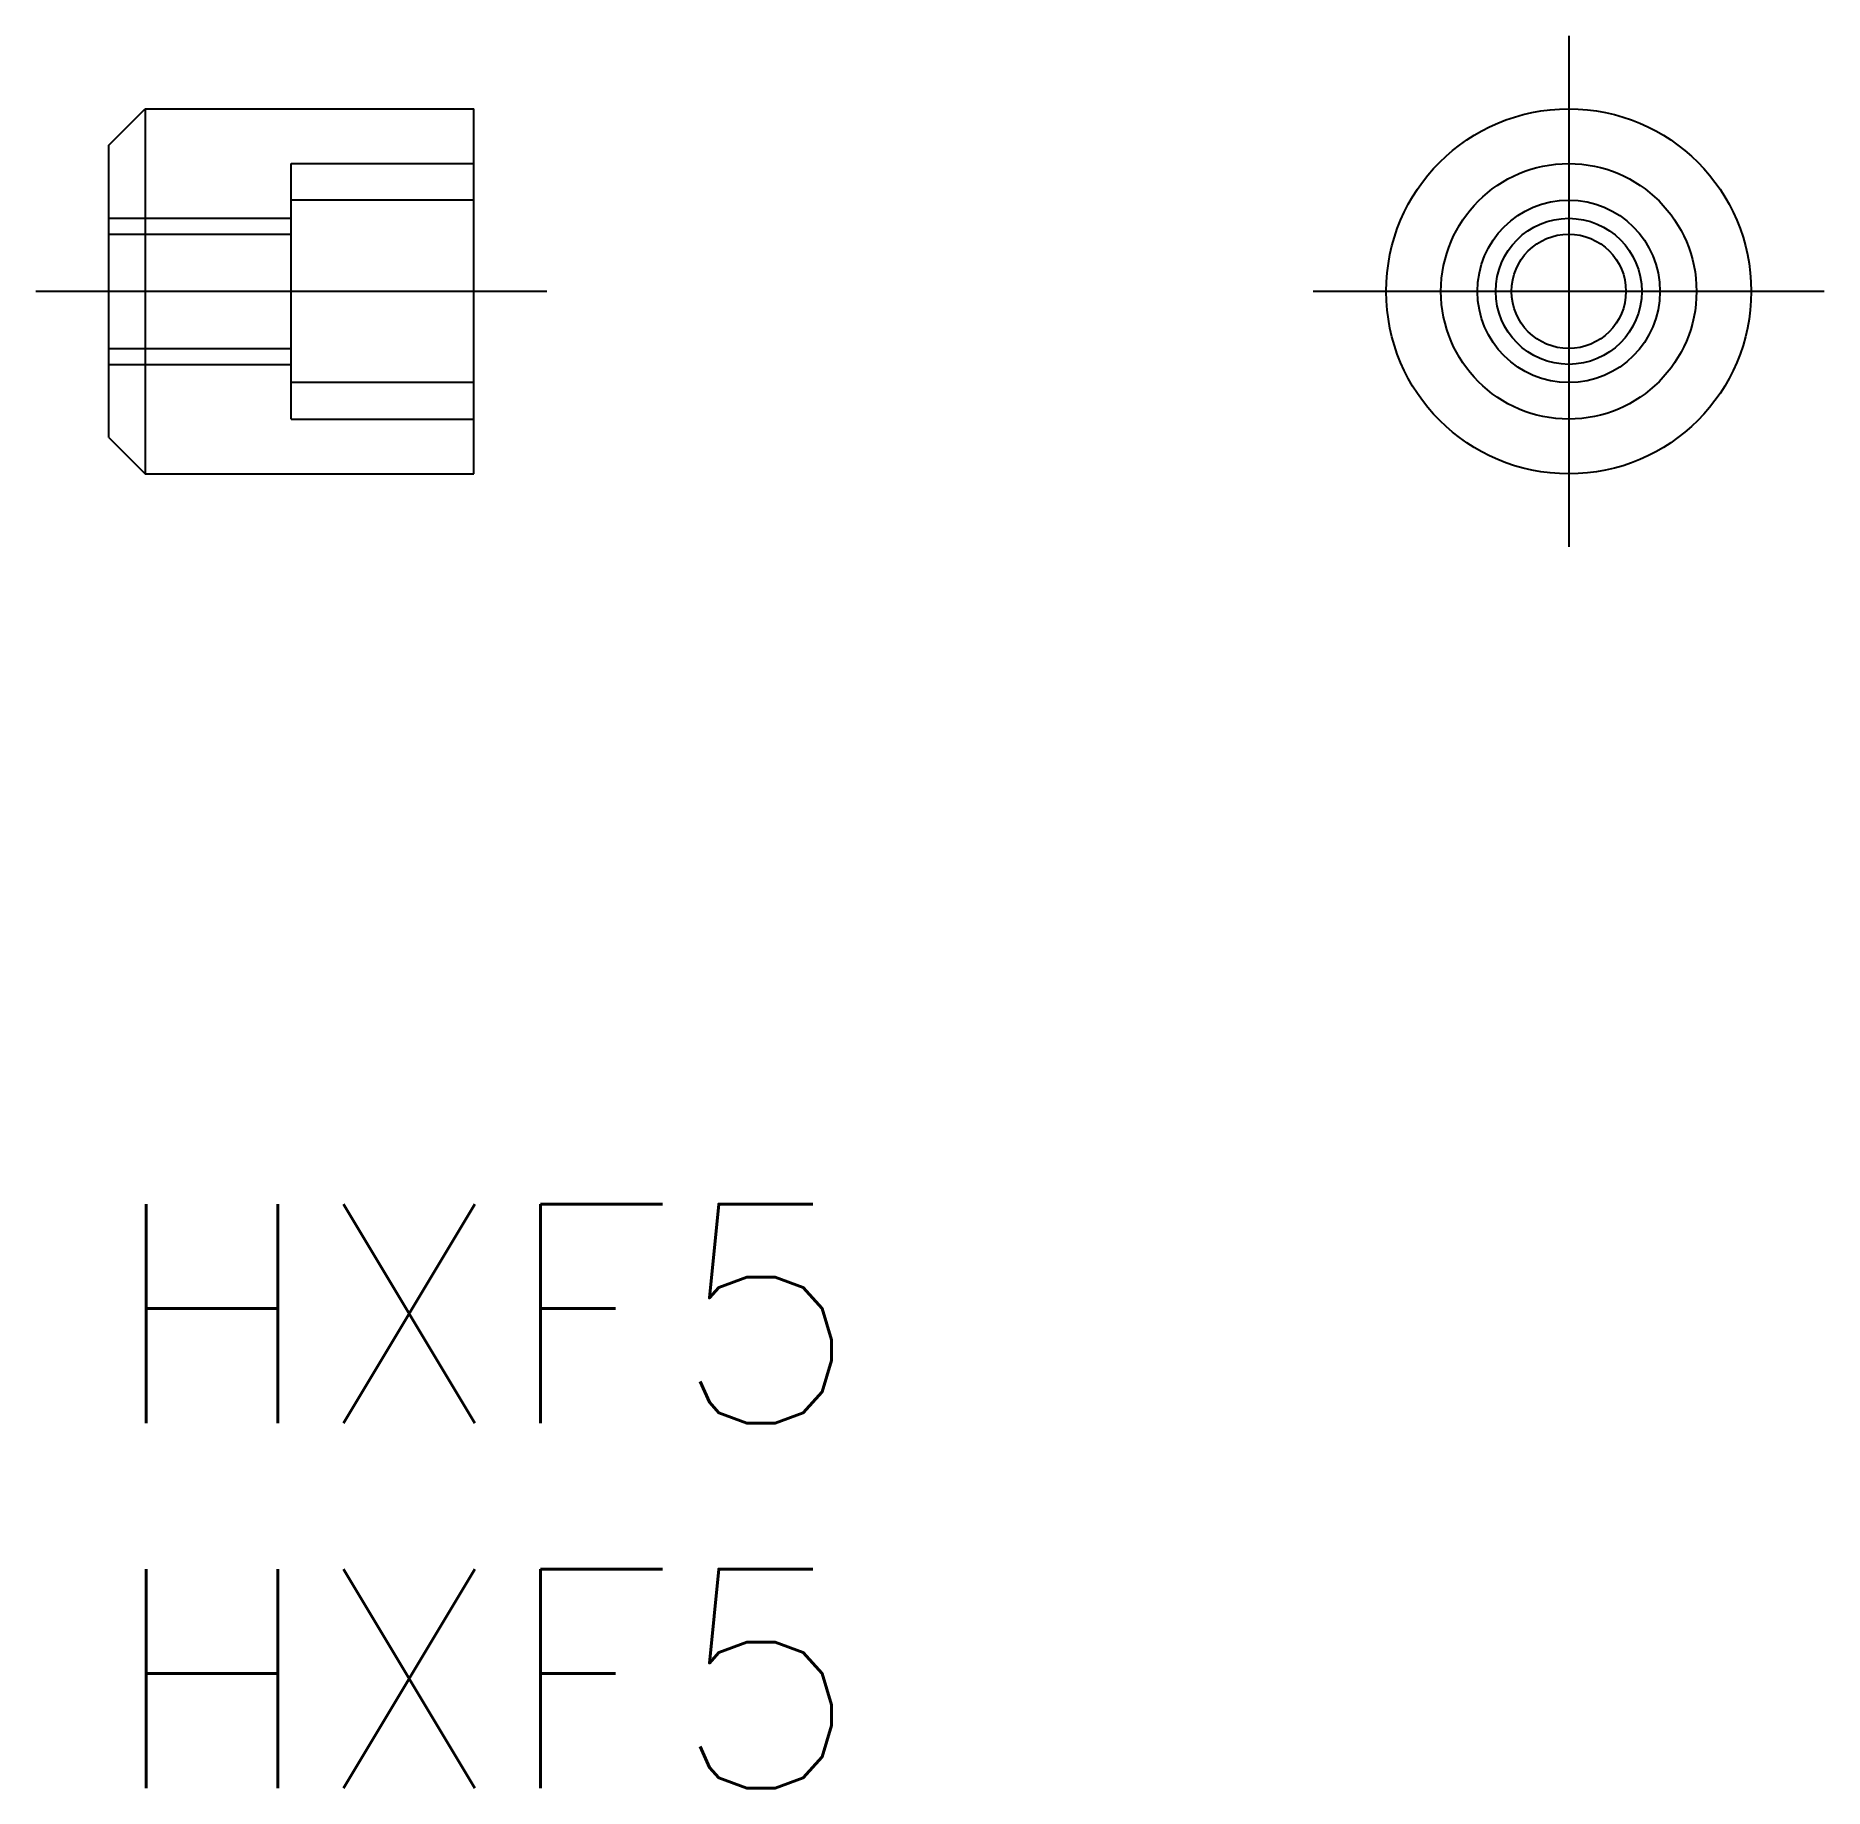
# Model space of a CAD drawing. Extents: x -1 to 23.5, y -8 to 16.
import ezdxf

# ---------------------------------------------------------------- set-up
doc = ezdxf.new("R2010")
doc.units = 0
doc.header["$LTSCALE"] = 0.5
doc.linetypes.add('CENTER', pattern=[50.8, 31.75, -6.35, 6.35, -6.35])
doc.linetypes.add('DASHED', pattern=[19.05, 12.7, -6.35])
for name, color, linetype in [('MSM_CENTER', 1, 'CENTER'), ('MSM_CONTINUOUS', 7, 'CONTINUOUS'), ('MSM_DASHED', 4, 'DASHED'), ('MSM_PART_NUMBER', 7, 'CONTINUOUS')]:
    doc.layers.add(name, color=color, linetype=linetype)
doc.styles.get("Standard").update_dxf_attribs({"font": 'txt.shx', "height": 3, "bigfont": 'bigfont.shx'})

# ---------------------------------------------------------------- blocks, each defined once
blk = doc.blocks.new('*U2')
at = {"layer": 'MSM_PART_NUMBER'}
blk.add_text('HXF5', height=3, dxfattribs=at).set_placement((0, -3))
blk = doc.blocks.new('*U3')
at = {"layer": 'MSM_PART_NUMBER'}
blk.add_text('HXF5', height=3, dxfattribs=at).set_placement((0, -8))

msp = doc.modelspace()

# ---------------------------------------------------------------- linework, layer by layer
at = {"layer": 'MSM_CENTER'}
for p, q in [((20, 16), (20, 9)), ((6, 12.5), (-1, 12.5)), ((23.5, 12.5), (16.5, 12.5))]:
    msp.add_line(p, q, dxfattribs=at)
at = {"layer": 'MSM_CONTINUOUS'}
for p, q in [((0, 14.5), (0.5, 15)), ((0.5, 15), (0.5, 10)), ((0.5, 15), (5, 15)), ((5, 10), (5, 15)), ((0, 10.5), (0, 14.5)), ((0, 10.5), (0.5, 10)), ((0.5, 10), (5, 10))]:
    msp.add_line(p, q, dxfattribs=at)
for radius in [2.5, 1.75, 1.25]:
    msp.add_circle((20, 12.5), radius, dxfattribs=at)
at = {"layer": 'MSM_DASHED'}
for p, q in [((2.5, 10.75), (2.5, 14.25)), ((2.5, 14.25), (5, 14.25)), ((5, 13.75), (2.5, 13.75)), ((0, 13.5), (2.5, 13.5)), ((0, 13.2835), (2.5, 13.2835)), ((0, 11.7165), (2.5, 11.7165)), ((0, 11.5), (2.5, 11.5)), ((5, 11.25), (2.5, 11.25)), ((2.5, 10.75), (5, 10.75))]:
    msp.add_line(p, q, dxfattribs=at)
for radius in [1, 0.7835]:
    msp.add_circle((20, 12.5), radius, dxfattribs=at)

# ---------------------------------------------------------------- block references
at = {"layer": 'MSM_CONTINUOUS'}
for name in ['*U2', '*U3']:
    msp.add_blockref(name, (0, 0), dxfattribs=at)

doc.saveas('drawing.dxf')
